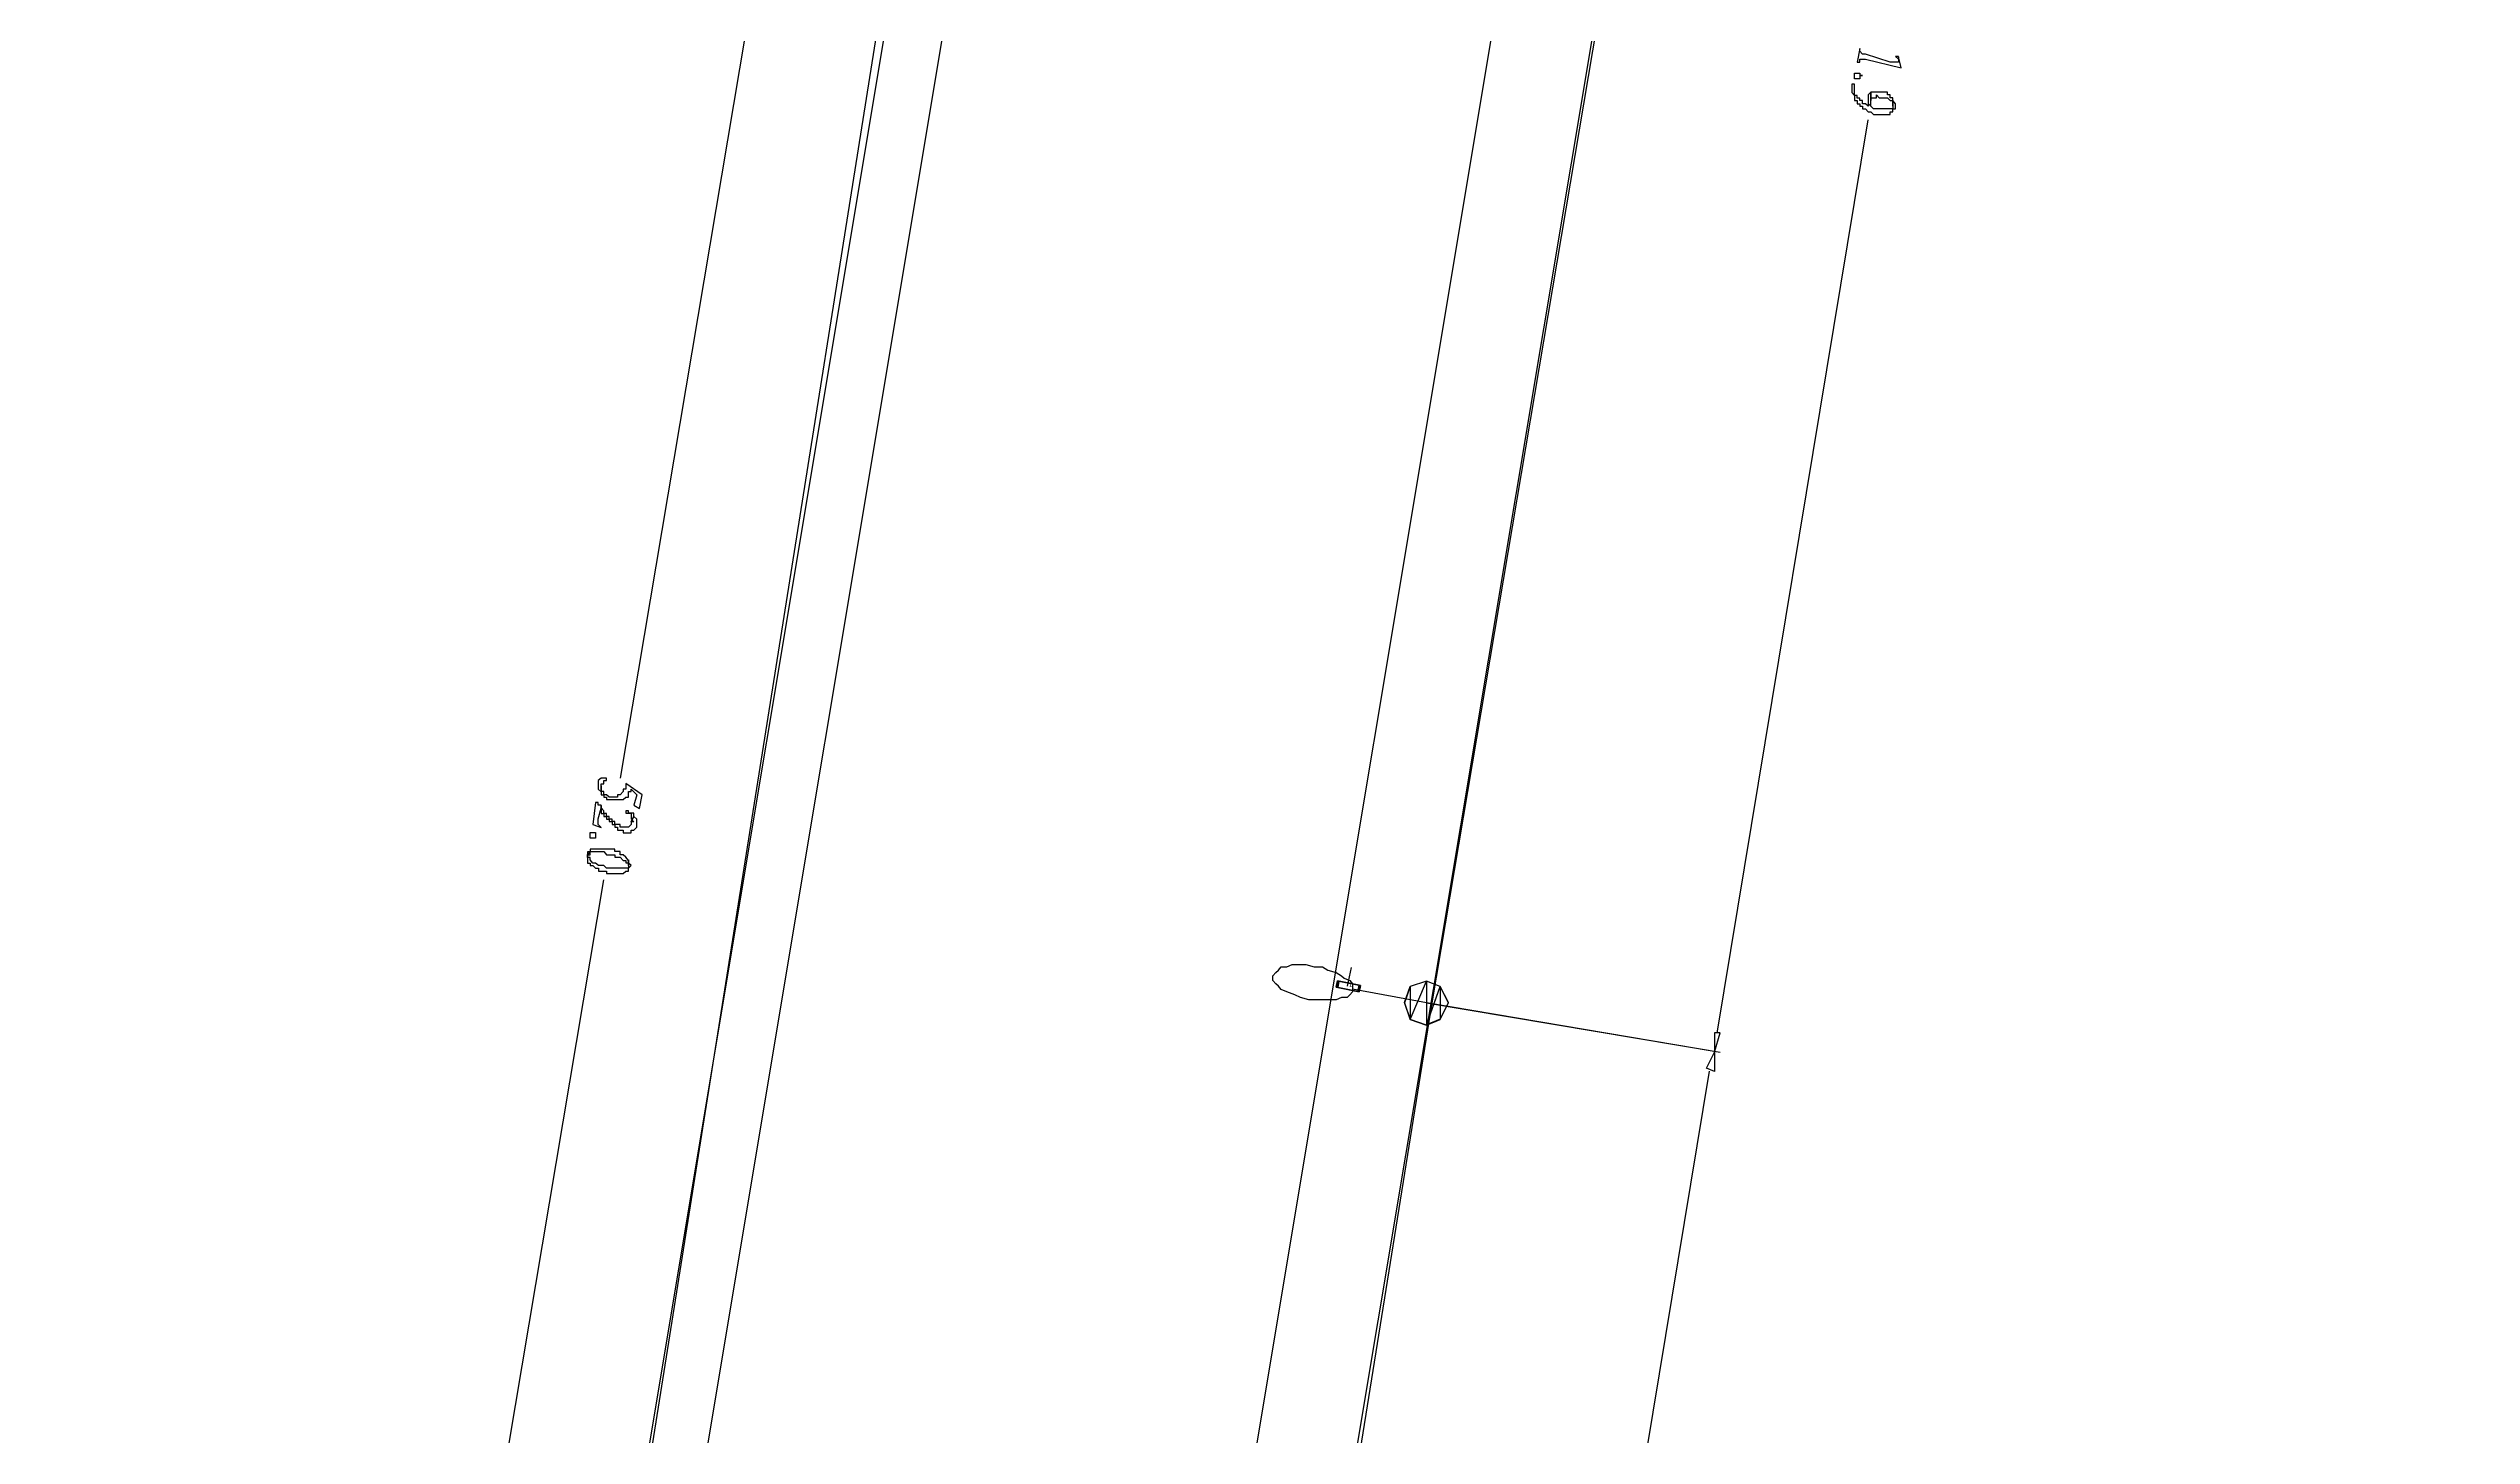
# Model space of a CAD drawing. Extents: x 212106 to 638151, y -1311344 to 1260505.
# Drawn here: x 403780 to 466885, y 1055961 to 1092086 of the extents above; entities that cross this region are included whole.
import ezdxf

# ---------------------------------------------------------------- set-up
doc = ezdxf.new("R2010")
doc.units = 0
doc.header["$MEASUREMENT"] = 0
for name, color, linetype in [('at_Entity', 7, 'Continuous'), ('DLXLUM01', 3, 'Continuous'), ('DLXLUMEX', 2, 'Continuous'), ('DLXSCENE', 7, 'Continuous')]:
    doc.layers.add(name, color=color, linetype=linetype)

# ---------------------------------------------------------------- blocks, each defined once
blk = doc.blocks.new('*U108')
for p, q in [((-303, 147), (-336, -20)), ((-336, -20), (-303, 147)), ((-265, 139), (-303, 147)), ((-303, 147), (-265, 139)), ((259, 35), (-303, 147)), ((-303, 147), (259, 35)), ((-265, 139), (-298, -28)), ((-298, -28), (-265, 139)), ((298, 28), (-265, 139)), ((-265, 139), (298, 28)), ((226, -131), (259, 35)), ((259, 35), (226, -131)), ((298, 28), (259, 35)), ((259, 35), (298, 28)), ((265, -139), (298, 28)), ((298, 28), (265, -139)), ((-298, -28), (-336, -20)), ((-336, -20), (226, -131)), ((-336, -20), (-298, -28)), ((226, -131), (-336, -20)), ((-298, -28), (265, -139)), ((265, -139), (-298, -28)), ((226, -131), (265, -139)), ((265, -139), (226, -131))]:
    blk.add_line(p, q)
at = {"color": 1}
blk.add_line((-39, 8), (58, 498), dxfattribs=at)
at = {"layer": 'DLXLUMEX', "color": 7}
blk.add_text('1', height=100, dxfattribs=at).set_placement((0, 0))
blk = doc.blocks.new('*U97')
for p, q in [((81884, 1038632), (89400, 1083100)), ((68171, 1068628), (59956, 1016917)), ((76800, 1006900), (81884, 1038632))]:
    blk.add_line(p, q)

msp = doc.modelspace()

# ---------------------------------------------------------------- linework, layer by layer
at = {"layer": 'at_Entity', "color": 4}
for p, q in [((465456, 1237080), (356316, 581961)), ((449884, 1229433), (342316, 583735))]:
    msp.add_line(p, q, dxfattribs=at)
at = {"layer": 'at_Entity', "color": 1}
for p, q in [((448385, 1229513), (340674, 583168)), ((466885, 1229375), (358388, 580248))]:
    msp.add_line(p, q, dxfattribs=at)
at = {"layer": 'at_Entity', "color": 0}
for p, q in [((422671, 1096867), (418672, 1073085)), ((450956, 1092084), (450885, 1091725)), ((450956, 1092019), (450956, 1092084)), ((450956, 1092084), (450956, 1092084)), ((451027, 1091937), (450956, 1092019)), ((450956, 1092019), (450956, 1092019)), ((450956, 1092019), (450956, 1092019)), ((450956, 1092019), (450956, 1092019)), ((450956, 1091725), (450956, 1091807)), ((450956, 1091807), (450956, 1091807)), ((450956, 1091807), (450956, 1091807)), ((450956, 1091807), (450956, 1091807)), ((450956, 1091807), (451027, 1091807)), ((451099, 1091937), (451027, 1091937)), ((451027, 1091937), (451027, 1091937)), ((451027, 1091937), (451027, 1091937)), ((451027, 1091937), (451027, 1091937)), ((451027, 1091807), (451027, 1091807)), ((451027, 1091807), (451027, 1091807)), ((451027, 1091807), (451099, 1091807)), ((451741, 1091725), (451099, 1091937)), ((451099, 1091937), (451099, 1091937)), ((451099, 1091807), (452027, 1091578)), ((451957, 1091875), (451885, 1091875)), ((451885, 1091875), (451957, 1091810)), ((451957, 1091810), (451957, 1091875)), ((452027, 1091578), (451957, 1091872)), ((451957, 1091872), (451957, 1091807)), ((451957, 1091810), (451957, 1091810)), ((451957, 1091810), (451957, 1091810)), ((451957, 1091807), (451957, 1091725)), ((450813, 1091153), (450742, 1091153)), ((450742, 1091153), (450742, 1091088)), ((450813, 1091088), (450813, 1091153)), ((450814, 1091379), (450814, 1091444)), ((450814, 1091444), (450814, 1091444)), ((450814, 1091444), (450814, 1091444)), ((450814, 1091444), (450885, 1091444)), ((450814, 1091297), (450814, 1091379)), ((450814, 1091379), (450814, 1091379)), ((450814, 1091379), (450814, 1091379)), ((450885, 1091297), (450814, 1091297)), ((450814, 1091297), (450814, 1091297)), ((450885, 1091725), (450956, 1091725)), ((450885, 1091444), (450885, 1091444)), ((450885, 1091444), (450885, 1091444)), ((450885, 1091444), (450957, 1091444)), ((450957, 1091297), (450885, 1091297)), ((450885, 1091297), (450885, 1091297)), ((450885, 1091297), (450885, 1091297)), ((450956, 1091725), (450956, 1091725)), ((450956, 1091725), (450956, 1091725)), ((450957, 1091444), (450957, 1091379)), ((450957, 1091379), (450957, 1091297)), ((450957, 1091379), (450957, 1091379)), ((450957, 1091379), (450957, 1091379)), ((450957, 1091379), (451028, 1091379)), ((451028, 1091379), (450957, 1091379)), ((450957, 1091379), (450957, 1091379)), ((450957, 1091379), (450957, 1091379)), ((450957, 1091297), (450957, 1091297)), ((450957, 1091297), (450957, 1091297)), ((450957, 1091297), (450957, 1091297)), ((451813, 1091725), (451741, 1091725)), ((451741, 1091725), (451741, 1091725)), ((451885, 1091725), (451813, 1091725)), ((451813, 1091725), (451813, 1091725)), ((451957, 1091725), (451885, 1091725)), ((451885, 1091725), (451885, 1091725)), ((451885, 1091725), (451885, 1091725)), ((451885, 1091725), (451885, 1091725)), ((450742, 1091088), (450742, 1091088)), ((450742, 1091088), (450742, 1091088)), ((450742, 1091088), (450742, 1091006)), ((450742, 1091006), (450742, 1091006)), ((450742, 1091006), (450742, 1090941)), ((450742, 1090941), (450742, 1090941)), ((450742, 1090941), (450742, 1090941)), ((450742, 1090941), (450813, 1090859)), ((450813, 1091006), (450813, 1091088)), ((450813, 1091088), (450813, 1091088)), ((450813, 1090941), (450813, 1091006)), ((450813, 1091006), (450813, 1091006)), ((450813, 1090859), (450813, 1090941)), ((450813, 1090941), (450813, 1090941)), ((450813, 1090941), (450813, 1090941)), ((450813, 1090941), (450813, 1090941)), ((450884, 1090859), (450813, 1090859)), ((450813, 1090859), (450813, 1090859)), ((450813, 1090859), (450813, 1090794)), ((450813, 1090794), (450813, 1090794)), ((450813, 1090794), (450813, 1090794)), ((450813, 1090794), (450813, 1090729)), ((450813, 1090729), (450884, 1090729)), ((450884, 1090794), (450884, 1090859)), ((450884, 1090859), (450884, 1090859)), ((450955, 1090794), (450884, 1090794)), ((450884, 1090729), (450884, 1090729)), ((450884, 1090729), (450884, 1090647)), ((450884, 1090647), (450884, 1090647)), ((450884, 1090647), (450955, 1090647)), ((450955, 1090729), (450955, 1090794)), ((451027, 1090729), (450955, 1090729)), ((450955, 1090729), (450955, 1090729)), ((450955, 1090729), (450955, 1090729)), ((450955, 1090647), (450955, 1090582)), ((450955, 1090582), (450955, 1090582)), ((450955, 1090582), (451027, 1090582)), ((451027, 1090647), (451027, 1090729)), ((451099, 1090647), (451027, 1090647)), ((451027, 1090582), (451027, 1090516)), ((451027, 1090516), (451027, 1090516)), ((451027, 1090516), (451099, 1090516)), ((451169, 1090582), (451099, 1090647)), ((451099, 1090647), (451099, 1090647)), ((451099, 1090647), (451099, 1090647)), ((451099, 1090516), (451099, 1090516)), ((451099, 1090516), (451169, 1090435)), ((451241, 1090647), (451169, 1090582)), ((451169, 1090582), (451169, 1090582)), ((451169, 1090582), (451169, 1090582)), ((451242, 1090944), (451170, 1090878)), ((451170, 1090878), (451170, 1090878)), ((451170, 1090878), (451170, 1090878)), ((451170, 1090878), (451170, 1090797)), ((451170, 1090797), (451170, 1090797)), ((451170, 1090797), (451170, 1090797)), ((451170, 1090797), (451170, 1090731)), ((451170, 1090731), (451170, 1090731)), ((451170, 1090731), (451170, 1090731)), ((451170, 1090731), (451170, 1090650)), ((451170, 1090650), (451170, 1090650)), ((451170, 1090650), (451170, 1090584)), ((451170, 1090584), (451242, 1090650)), ((451170, 1090584), (451170, 1090584)), ((451241, 1090582), (451241, 1090647)), ((451241, 1090647), (451241, 1090647)), ((451313, 1090516), (451241, 1090582)), ((451241, 1090582), (451241, 1090582)), ((451241, 1090582), (451241, 1090582)), ((451241, 1090582), (451241, 1090582)), ((451242, 1090731), (451242, 1090944)), ((451242, 1090944), (451242, 1090944)), ((451314, 1090944), (451242, 1090944)), ((451242, 1090944), (451242, 1090944)), ((451242, 1090944), (451242, 1090731)), ((451242, 1090731), (451242, 1090797)), ((451242, 1090797), (451242, 1090797)), ((451242, 1090797), (451242, 1090797)), ((451242, 1090797), (451314, 1090797)), ((451242, 1090650), (451242, 1090731)), ((451242, 1090731), (451242, 1090731)), ((451242, 1090731), (451242, 1090731)), ((451385, 1090516), (451313, 1090516)), ((451313, 1090516), (451313, 1090516)), ((451385, 1090944), (451314, 1090944)), ((451314, 1090944), (451314, 1090944)), ((451314, 1090797), (451314, 1090797)), ((451314, 1090797), (451314, 1090797)), ((451314, 1090797), (451385, 1090797)), ((451456, 1090944), (451385, 1090944)), ((451385, 1090944), (451385, 1090944)), ((451385, 1090944), (451385, 1090944)), ((451385, 1090797), (451385, 1090878)), ((451385, 1090878), (451456, 1090797)), ((451455, 1090516), (451385, 1090516)), ((451385, 1090516), (451385, 1090516)), ((451527, 1090516), (451455, 1090516)), ((451455, 1090516), (451455, 1090516)), ((451455, 1090516), (451455, 1090516)), ((451455, 1090516), (451455, 1090516)), ((451527, 1090944), (451456, 1090944)), ((451456, 1090944), (451456, 1090944)), ((451456, 1090797), (451456, 1090797)), ((451456, 1090797), (451527, 1090797)), ((451599, 1090944), (451527, 1090944)), ((451527, 1090944), (451527, 1090944)), ((451527, 1090797), (451527, 1090797)), ((451527, 1090797), (451599, 1090797)), ((451599, 1090516), (451527, 1090516)), ((451527, 1090516), (451527, 1090516)), ((451671, 1090944), (451599, 1090944)), ((451599, 1090944), (451599, 1090944)), ((451599, 1090797), (451599, 1090797)), ((451599, 1090797), (451599, 1090797)), ((451599, 1090797), (451671, 1090797)), ((451671, 1090516), (451599, 1090516)), ((451599, 1090516), (451599, 1090516)), ((451671, 1090878), (451671, 1090944)), ((451741, 1090878), (451671, 1090878)), ((451671, 1090878), (451671, 1090878)), ((451671, 1090797), (451671, 1090797)), ((451671, 1090797), (451741, 1090731)), ((451741, 1090516), (451671, 1090516)), ((451671, 1090516), (451671, 1090516)), ((451671, 1090516), (451671, 1090516)), ((451741, 1090797), (451741, 1090878)), ((451813, 1090797), (451741, 1090797)), ((451741, 1090797), (451741, 1090797)), ((451741, 1090731), (451741, 1090731)), ((451741, 1090731), (451741, 1090731)), ((451741, 1090731), (451813, 1090731)), ((451813, 1090516), (451741, 1090516)), ((451741, 1090516), (451741, 1090516)), ((451741, 1090516), (451741, 1090516)), ((451813, 1090731), (451813, 1090797)), ((451813, 1090797), (451813, 1090797)), ((451813, 1090731), (451813, 1090650)), ((451813, 1090584), (451813, 1090731)), ((451885, 1090647), (451813, 1090729)), ((451813, 1090729), (451813, 1090582)), ((451813, 1090650), (451813, 1090650)), ((451813, 1090650), (451813, 1090584)), ((451813, 1090584), (451813, 1090584)), ((451813, 1090582), (451813, 1090582)), ((451813, 1090582), (451813, 1090516)), ((451813, 1090435), (451813, 1090516)), ((451813, 1090516), (451813, 1090516)), ((451813, 1090516), (451885, 1090516)), ((451885, 1090582), (451885, 1090647)), ((451885, 1090647), (451885, 1090647)), ((451885, 1090647), (451885, 1090647)), ((451885, 1090582), (451885, 1090582)), ((451885, 1090516), (451885, 1090582)), ((447242, 1066444), (451171, 1090231)), ((451169, 1090435), (451169, 1090435)), ((451169, 1090435), (451169, 1090435)), ((451169, 1090435), (451241, 1090435)), ((451241, 1090435), (451241, 1090435)), ((451241, 1090435), (451313, 1090369)), ((451313, 1090369), (451313, 1090369)), ((451313, 1090369), (451385, 1090369)), ((451385, 1090369), (451385, 1090369)), ((451385, 1090369), (451385, 1090369)), ((451385, 1090369), (451455, 1090369)), ((451455, 1090369), (451455, 1090369)), ((451455, 1090369), (451527, 1090369)), ((451527, 1090369), (451527, 1090369)), ((451527, 1090369), (451599, 1090369)), ((451599, 1090369), (451599, 1090369)), ((451599, 1090369), (451599, 1090369)), ((451599, 1090369), (451671, 1090369)), ((451671, 1090369), (451671, 1090369)), ((451671, 1090369), (451741, 1090369)), ((451741, 1090369), (451741, 1090435)), ((451741, 1090435), (451813, 1090435)), ((451741, 1090369), (451741, 1090369)), ((451813, 1090435), (451813, 1090435)), ((451813, 1090435), (451813, 1090435)), ((418171, 1073084), (418100, 1073019)), ((418100, 1073019), (418100, 1073019)), ((418100, 1073019), (418100, 1072938)), ((418100, 1072938), (418100, 1072938)), ((418100, 1072938), (418100, 1072938)), ((418100, 1072938), (418100, 1072873)), ((418100, 1072873), (418100, 1072873)), ((418100, 1072873), (418100, 1072792)), ((418242, 1073084), (418171, 1073084)), ((418171, 1073084), (418171, 1073084)), ((418171, 1073084), (418171, 1073084)), ((418171, 1073084), (418171, 1073084)), ((418171, 1072873), (418171, 1072938)), ((418171, 1072938), (418242, 1072938)), ((418171, 1072727), (418171, 1072873)), ((418171, 1072873), (418171, 1072873)), ((418171, 1072873), (418171, 1072873)), ((418172, 1072798), (418172, 1072879)), ((418172, 1072879), (418172, 1072879)), ((418172, 1072879), (418172, 1072733)), ((418172, 1072733), (418172, 1072798)), ((418172, 1072798), (418172, 1072798)), ((418314, 1073084), (418242, 1073084)), ((418242, 1073084), (418242, 1073084)), ((418242, 1073084), (418242, 1073084)), ((418242, 1072938), (418242, 1073019)), ((418242, 1073019), (418314, 1073019)), ((418242, 1072938), (418242, 1072938)), ((418314, 1073019), (418314, 1073084)), ((418314, 1073084), (418314, 1073084)), ((418314, 1073019), (418314, 1073019)), ((418314, 1073019), (418314, 1073019)), ((418815, 1072798), (418743, 1072798)), ((418743, 1072798), (418743, 1072798)), ((418743, 1072798), (418743, 1072733)), ((419243, 1072652), (418815, 1072944)), ((418815, 1072944), (418815, 1072944)), ((418815, 1072944), (418815, 1072879)), ((418815, 1072879), (418815, 1072879)), ((418815, 1072879), (418815, 1072798)), ((418957, 1072733), (418957, 1072798)), ((418957, 1072798), (419100, 1072652)), ((418029, 1072444), (417957, 1071876)), ((418100, 1072444), (418029, 1072444)), ((418100, 1072792), (418100, 1072792)), ((418100, 1072792), (418100, 1072792)), ((418100, 1072792), (418171, 1072727)), ((418100, 1072379), (418100, 1072444)), ((418100, 1072444), (418100, 1072444)), ((418171, 1072379), (418100, 1072379)), ((418100, 1072022), (418171, 1072298)), ((418171, 1072298), (418171, 1072379)), ((418171, 1072309), (418171, 1072374)), ((418171, 1072374), (418171, 1072309)), ((418243, 1072228), (418171, 1072309)), ((418171, 1072309), (418171, 1072309)), ((418171, 1072309), (418171, 1072309)), ((418171, 1072309), (418171, 1072228)), ((418171, 1072228), (418171, 1072228)), ((418171, 1072228), (418171, 1072228)), ((418171, 1072228), (418171, 1072163)), ((418244, 1072733), (418172, 1072733)), ((418172, 1072733), (418172, 1072733)), ((418172, 1072733), (418172, 1072733)), ((418172, 1072733), (418172, 1072652)), ((418172, 1072652), (418172, 1072652)), ((418172, 1072652), (418244, 1072652)), ((418243, 1072163), (418243, 1072228)), ((418243, 1072228), (418243, 1072228)), ((418243, 1072228), (418243, 1072228)), ((418244, 1072652), (418244, 1072733)), ((418244, 1072733), (418244, 1072733)), ((418315, 1072652), (418244, 1072652)), ((418244, 1072652), (418244, 1072652)), ((418244, 1072652), (418244, 1072587)), ((418244, 1072587), (418244, 1072587)), ((418244, 1072587), (418315, 1072587)), ((418386, 1072587), (418315, 1072652)), ((418315, 1072652), (418315, 1072652)), ((418315, 1072587), (418315, 1072587)), ((418315, 1072587), (418315, 1072523)), ((418315, 1072523), (418386, 1072523)), ((418458, 1072587), (418386, 1072587)), ((418386, 1072587), (418386, 1072587)), ((418386, 1072523), (418386, 1072523)), ((418386, 1072523), (418458, 1072523)), ((418529, 1072587), (418458, 1072587)), ((418458, 1072587), (418458, 1072587)), ((418458, 1072587), (418458, 1072587)), ((418458, 1072523), (418458, 1072523)), ((418458, 1072523), (418458, 1072523)), ((418458, 1072523), (418529, 1072523)), ((418600, 1072587), (418529, 1072587)), ((418529, 1072587), (418529, 1072587)), ((418529, 1072523), (418529, 1072523)), ((418529, 1072523), (418600, 1072523)), ((418672, 1072652), (418600, 1072652)), ((418600, 1072652), (418600, 1072587)), ((418600, 1072587), (418600, 1072587)), ((418600, 1072523), (418600, 1072523)), ((418600, 1072523), (418672, 1072523)), ((418743, 1072733), (418672, 1072652)), ((418672, 1072652), (418672, 1072652)), ((418672, 1072652), (418672, 1072652)), ((418672, 1072652), (418672, 1072652)), ((418672, 1072523), (418672, 1072523)), ((418672, 1072523), (418672, 1072523)), ((418672, 1072523), (418743, 1072523)), ((418743, 1072733), (418743, 1072733)), ((418743, 1072733), (418743, 1072733)), ((418743, 1072523), (418815, 1072587)), ((418743, 1072523), (418743, 1072523)), ((418743, 1072523), (418743, 1072523)), ((418815, 1072587), (418815, 1072587)), ((418815, 1072587), (418815, 1072587)), ((418815, 1072587), (418886, 1072587)), ((418886, 1072234), (418815, 1072234)), ((418815, 1072234), (418815, 1072234)), ((418815, 1072234), (418815, 1072169)), ((418815, 1072169), (418886, 1072169)), ((418886, 1072652), (418886, 1072733)), ((418886, 1072733), (418957, 1072733)), ((418886, 1072587), (418886, 1072652)), ((418886, 1072652), (418886, 1072652)), ((418886, 1072652), (418886, 1072652)), ((418886, 1072169), (418886, 1072234)), ((418957, 1072169), (418886, 1072169)), ((418886, 1072169), (418886, 1072169)), ((418886, 1072169), (418957, 1072169)), ((419029, 1072169), (418957, 1072169)), ((418957, 1072169), (418957, 1072169)), ((418957, 1072169), (418957, 1072088)), ((419100, 1072652), (419029, 1072377)), ((419029, 1072377), (419171, 1072296)), ((419029, 1072088), (419029, 1072169)), ((419171, 1072296), (419243, 1072652)), ((417886, 1071599), (417886, 1071664)), ((417886, 1071664), (417886, 1071664)), ((417886, 1071664), (417886, 1071664)), ((417886, 1071664), (417958, 1071664)), ((417886, 1071518), (417886, 1071599)), ((417886, 1071599), (417886, 1071599)), ((417886, 1071599), (417886, 1071599)), ((417957, 1071876), (418171, 1071795)), ((417958, 1071664), (417958, 1071664)), ((417958, 1071664), (417958, 1071664)), ((417958, 1071664), (418029, 1071664)), ((418029, 1071664), (418029, 1071664)), ((418029, 1071664), (418029, 1071599)), ((418029, 1071599), (418029, 1071518)), ((418029, 1071599), (418029, 1071599)), ((418029, 1071599), (418029, 1071599)), ((418029, 1071599), (418029, 1071599)), ((418029, 1071599), (418029, 1071599)), ((418029, 1071599), (418029, 1071599)), ((418100, 1071941), (418100, 1072022)), ((418100, 1072022), (418100, 1072022)), ((418100, 1071876), (418100, 1071941)), ((418100, 1071941), (418100, 1071941)), ((418100, 1071941), (418100, 1071941)), ((418171, 1071795), (418100, 1071876)), ((418100, 1071876), (418100, 1071876)), ((418100, 1071876), (418100, 1071876)), ((418100, 1071876), (418100, 1071876)), ((418171, 1072163), (418243, 1072163)), ((418171, 1071795), (418171, 1071795)), ((418314, 1072163), (418243, 1072163)), ((418243, 1072163), (418243, 1072163)), ((418243, 1072163), (418243, 1072082)), ((418243, 1072082), (418314, 1072082)), ((418314, 1072082), (418314, 1072163)), ((418314, 1072163), (418314, 1072163)), ((418385, 1072082), (418314, 1072082)), ((418314, 1072082), (418314, 1072017)), ((418314, 1072017), (418385, 1072017)), ((418385, 1072017), (418385, 1072082)), ((418385, 1072082), (418385, 1072082)), ((418458, 1072017), (418385, 1072017)), ((418385, 1072017), (418385, 1072017)), ((418385, 1072017), (418385, 1072017)), ((418385, 1072017), (418385, 1071952)), ((418385, 1071952), (418458, 1071952)), ((418458, 1071952), (418458, 1072017)), ((418458, 1072017), (418458, 1072017)), ((418530, 1071952), (418458, 1071952)), ((418458, 1071952), (418458, 1071871)), ((418458, 1071871), (418458, 1071871)), ((418458, 1071871), (418530, 1071871)), ((418530, 1071871), (418530, 1071952)), ((418530, 1071952), (418530, 1071952)), ((418601, 1071871), (418530, 1071871)), ((418530, 1071871), (418530, 1071806)), ((418530, 1071806), (418530, 1071806)), ((418530, 1071806), (418601, 1071806)), ((418672, 1071871), (418601, 1071871)), ((418601, 1071871), (418601, 1071871)), ((418601, 1071806), (418601, 1071806)), ((418601, 1071806), (418601, 1071725)), ((418601, 1071725), (418601, 1071725)), ((418601, 1071725), (418672, 1071725)), ((418672, 1071806), (418672, 1071871)), ((418744, 1071806), (418672, 1071806)), ((418672, 1071806), (418672, 1071806)), ((418672, 1071725), (418672, 1071725)), ((418672, 1071725), (418744, 1071725)), ((418815, 1071806), (418744, 1071806)), ((418744, 1071806), (418744, 1071806)), ((418744, 1071806), (418744, 1071806)), ((418744, 1071725), (418744, 1071660)), ((418744, 1071660), (418744, 1071660)), ((418744, 1071660), (418744, 1071660)), ((418744, 1071660), (418815, 1071660)), ((418886, 1071806), (418815, 1071806)), ((418815, 1071806), (418815, 1071806)), ((418815, 1071660), (418815, 1071660)), ((418815, 1071660), (418886, 1071660)), ((418958, 1071871), (418886, 1071806)), ((418886, 1071806), (418886, 1071806)), ((418886, 1071806), (418886, 1071806)), ((418886, 1071660), (418886, 1071660)), ((418886, 1071660), (418958, 1071660)), ((418957, 1072088), (418957, 1072088)), ((418957, 1072088), (418957, 1072088)), ((418957, 1072088), (418957, 1072023)), ((418957, 1071942), (419029, 1072088)), ((418957, 1072023), (418957, 1072023)), ((418957, 1072023), (419029, 1071942)), ((419029, 1071942), (418957, 1071942)), ((419029, 1072082), (418958, 1071952)), ((418958, 1071952), (418958, 1071952)), ((418958, 1071952), (418958, 1071871)), ((418958, 1071871), (418958, 1071871)), ((418958, 1071871), (418958, 1071871)), ((418958, 1071871), (418958, 1071871)), ((418958, 1071660), (418958, 1071725)), ((418958, 1071725), (419029, 1071725)), ((418958, 1071660), (418958, 1071660)), ((419100, 1072017), (419029, 1072082)), ((419029, 1072082), (419029, 1072082)), ((419029, 1072082), (419029, 1072082)), ((419029, 1071725), (419100, 1071806)), ((419029, 1071725), (419029, 1071725)), ((419029, 1071725), (419029, 1071725)), ((419100, 1071952), (419100, 1072017)), ((419100, 1072017), (419100, 1072017)), ((419100, 1072017), (419100, 1072017)), ((419100, 1071871), (419100, 1071952)), ((419100, 1071952), (419100, 1071952)), ((419100, 1071871), (419100, 1071871)), ((419100, 1071806), (419100, 1071871)), ((419100, 1071871), (419100, 1071871)), ((419100, 1071806), (419100, 1071806)), ((419100, 1071806), (419100, 1071806)), ((417886, 1071168), (417814, 1071087)), ((417814, 1071087), (417814, 1071087)), ((417814, 1071087), (417886, 1071087)), ((417816, 1071098), (417887, 1071163)), ((417887, 1071163), (417816, 1071163)), ((417816, 1071163), (417816, 1071163)), ((417816, 1071163), (417816, 1071098)), ((417816, 1071017), (417816, 1071098)), ((417816, 1071098), (417816, 1071098)), ((417816, 1071098), (417816, 1071098)), ((417816, 1071098), (417816, 1071098)), ((417816, 1071098), (417816, 1071017)), ((417887, 1071017), (417816, 1071017)), ((417816, 1071017), (417816, 1071017)), ((417816, 1071017), (417816, 1070952)), ((417816, 1070952), (417816, 1070952)), ((417816, 1070952), (417816, 1070952)), ((417816, 1070952), (417816, 1070871)), ((417958, 1071518), (417886, 1071518)), ((417886, 1071518), (417886, 1071518)), ((417958, 1071233), (417886, 1071233)), ((417886, 1071233), (417886, 1071233)), ((417886, 1071233), (417886, 1071168)), ((417886, 1071087), (417886, 1071168)), ((417886, 1071168), (417958, 1071168)), ((417886, 1071087), (417886, 1071087)), ((417886, 1071087), (417886, 1071087)), ((417887, 1070952), (417887, 1071017)), ((417958, 1070871), (417887, 1070952)), ((417887, 1070952), (417887, 1070952)), ((417887, 1070952), (417887, 1070952)), ((417887, 1070952), (417887, 1070952)), ((418029, 1071518), (417958, 1071518)), ((417958, 1071518), (417958, 1071518)), ((417958, 1071518), (417958, 1071518)), ((417958, 1071518), (417958, 1071518)), ((418030, 1071233), (417958, 1071233)), ((417958, 1071233), (417958, 1071233)), ((417958, 1071233), (417958, 1071233)), ((417958, 1071168), (417958, 1071168)), ((417958, 1071168), (417958, 1071168)), ((417958, 1071168), (418030, 1071168)), ((418029, 1071518), (418029, 1071518)), ((418029, 1071518), (418029, 1071518)), ((418101, 1071233), (418030, 1071233)), ((418030, 1071233), (418030, 1071233)), ((418030, 1071168), (418030, 1071168)), ((418030, 1071168), (418101, 1071168)), ((418172, 1071233), (418101, 1071233)), ((418101, 1071233), (418101, 1071233)), ((418101, 1071233), (418101, 1071233)), ((418101, 1071168), (418101, 1071168)), ((418101, 1071168), (418172, 1071168)), ((418244, 1071233), (418172, 1071233)), ((418172, 1071233), (418172, 1071233)), ((418172, 1071168), (418172, 1071168)), ((418172, 1071168), (418244, 1071168)), ((418315, 1071233), (418244, 1071233)), ((418244, 1071233), (418244, 1071233)), ((418244, 1071168), (418244, 1071168)), ((418244, 1071168), (418315, 1071087)), ((418386, 1071233), (418315, 1071233)), ((418315, 1071233), (418315, 1071233)), ((418315, 1071087), (418315, 1071087)), ((418315, 1071087), (418386, 1071087)), ((418458, 1071233), (418386, 1071233)), ((418386, 1071233), (418386, 1071233)), ((418386, 1071087), (418386, 1071087)), ((418386, 1071087), (418386, 1071087)), ((418386, 1071087), (418458, 1071087)), ((418529, 1071233), (418458, 1071233)), ((418458, 1071233), (418458, 1071233)), ((418458, 1071087), (418458, 1071087)), ((418458, 1071087), (418529, 1071087)), ((418529, 1071168), (418529, 1071233)), ((418600, 1071168), (418529, 1071168)), ((418529, 1071087), (418529, 1071022)), ((418529, 1071022), (418600, 1071022)), ((418672, 1071168), (418600, 1071168)), ((418600, 1071168), (418600, 1071168)), ((418600, 1071168), (418600, 1071168)), ((418600, 1071022), (418600, 1071022)), ((418600, 1071022), (418672, 1071022)), ((418672, 1071087), (418672, 1071168)), ((418743, 1071087), (418672, 1071087)), ((418672, 1071022), (418672, 1071022)), ((418672, 1071022), (418743, 1070941)), ((418814, 1071022), (418743, 1071087)), ((418743, 1071087), (418743, 1071087)), ((418743, 1071087), (418743, 1071087)), ((418743, 1071087), (418743, 1071087)), ((418743, 1070941), (418743, 1070941)), ((418743, 1070941), (418743, 1070941)), ((418743, 1070941), (418814, 1070941)), ((418887, 1070941), (418814, 1071022)), ((418814, 1071022), (418814, 1071022)), ((418814, 1071022), (418814, 1071022)), ((418814, 1070941), (418814, 1070876)), ((418887, 1070871), (418887, 1070952)), ((418887, 1070952), (418887, 1070806)), ((418887, 1070941), (418887, 1070941)), ((418887, 1070811), (418887, 1070941)), ((414243, 1046652), (418243, 1070434)), ((417816, 1070871), (417816, 1070871)), ((417816, 1070871), (417887, 1070871)), ((417887, 1070871), (417887, 1070871)), ((417887, 1070871), (417887, 1070806)), ((417887, 1070806), (417958, 1070806)), ((418030, 1070871), (417958, 1070871)), ((417958, 1070871), (417958, 1070871)), ((417958, 1070871), (417958, 1070871)), ((417958, 1070806), (417958, 1070806)), ((417958, 1070806), (418030, 1070742)), ((418101, 1070806), (418030, 1070871)), ((418030, 1070871), (418030, 1070871)), ((418030, 1070871), (418030, 1070871)), ((418030, 1070742), (418030, 1070742)), ((418030, 1070742), (418030, 1070742)), ((418030, 1070742), (418030, 1070742)), ((418030, 1070742), (418101, 1070742)), ((418172, 1070806), (418101, 1070806)), ((418101, 1070806), (418101, 1070806)), ((418101, 1070742), (418101, 1070661)), ((418101, 1070661), (418172, 1070661)), ((418244, 1070806), (418172, 1070806)), ((418172, 1070806), (418172, 1070806)), ((418172, 1070661), (418172, 1070661)), ((418172, 1070661), (418244, 1070661)), ((418315, 1070742), (418244, 1070806)), ((418244, 1070806), (418244, 1070806)), ((418244, 1070661), (418244, 1070661)), ((418244, 1070661), (418315, 1070661)), ((418386, 1070742), (418315, 1070742)), ((418315, 1070742), (418315, 1070742)), ((418315, 1070661), (418315, 1070596)), ((418315, 1070596), (418315, 1070596)), ((418315, 1070596), (418386, 1070596)), ((418457, 1070742), (418386, 1070742)), ((418386, 1070742), (418386, 1070742)), ((418386, 1070596), (418386, 1070596)), ((418386, 1070596), (418457, 1070596)), ((418529, 1070742), (418457, 1070742)), ((418457, 1070742), (418457, 1070742)), ((418457, 1070596), (418457, 1070596)), ((418457, 1070596), (418529, 1070596)), ((418600, 1070742), (418529, 1070742)), ((418529, 1070742), (418529, 1070742)), ((418529, 1070596), (418529, 1070596)), ((418529, 1070596), (418600, 1070596)), ((418673, 1070742), (418600, 1070742)), ((418600, 1070742), (418600, 1070742)), ((418600, 1070596), (418600, 1070596)), ((418600, 1070596), (418600, 1070596)), ((418600, 1070596), (418673, 1070596)), ((418744, 1070742), (418673, 1070742)), ((418673, 1070742), (418673, 1070742)), ((418673, 1070742), (418673, 1070742)), ((418673, 1070596), (418673, 1070596)), ((418673, 1070596), (418744, 1070596)), ((418816, 1070742), (418744, 1070742)), ((418744, 1070742), (418744, 1070742)), ((418744, 1070596), (418816, 1070661)), ((418744, 1070596), (418744, 1070596)), ((418744, 1070596), (418744, 1070596)), ((418744, 1070596), (418744, 1070596)), ((418814, 1070876), (418814, 1070876)), ((418814, 1070876), (418814, 1070876)), ((418814, 1070876), (418887, 1070876)), ((418887, 1070742), (418816, 1070742)), ((418816, 1070742), (418816, 1070742)), ((418816, 1070742), (418816, 1070742)), ((418816, 1070661), (418816, 1070661)), ((418816, 1070661), (418887, 1070661)), ((418887, 1070876), (418887, 1070811)), ((418958, 1070806), (418887, 1070871)), ((418887, 1070871), (418887, 1070871)), ((418887, 1070811), (418887, 1070811)), ((418887, 1070806), (418887, 1070806)), ((418887, 1070806), (418887, 1070742)), ((418887, 1070742), (418958, 1070806)), ((418887, 1070661), (418887, 1070742)), ((418887, 1070742), (418887, 1070742)), ((418887, 1070742), (418887, 1070742)), ((418887, 1070661), (418887, 1070661)), ((418958, 1070806), (418958, 1070806)), ((435671, 1067938), (435742, 1068019)), ((435671, 1067808), (435671, 1067938)), ((435671, 1067938), (435671, 1067938)), ((435742, 1067727), (435671, 1067808)), ((435742, 1068019), (435813, 1068083)), ((435813, 1068083), (435886, 1068164)), ((435886, 1068164), (436028, 1068164)), ((436028, 1068164), (436171, 1068229)), ((436171, 1068229), (436385, 1068229)), ((436385, 1068229), (436529, 1068229)), ((436529, 1068229), (436742, 1068164)), ((436742, 1068164), (436956, 1068164)), ((436956, 1068164), (437100, 1068083)), ((437100, 1068083), (437314, 1068019)), ((437314, 1068019), (437456, 1067938)), ((437456, 1067938), (437527, 1067873)), ((437527, 1067873), (437672, 1067808)), ((437672, 1067808), (437743, 1067727)), ((439671, 1067798), (439242, 1067653)), ((439671, 1067798), (439242, 1067653)), ((439242, 1066795), (439671, 1067798)), ((439242, 1066795), (439671, 1067798)), ((439671, 1067798), (439242, 1067653)), ((439671, 1067798), (439242, 1067653)), ((439671, 1067798), (439242, 1067653)), ((439242, 1066795), (439671, 1067798)), ((439242, 1066795), (439671, 1067798)), ((439671, 1067798), (439242, 1067653)), ((440027, 1067653), (439671, 1067798)), ((440027, 1067653), (439671, 1067798)), ((439671, 1067798), (439671, 1066649)), ((439671, 1067798), (439671, 1066649)), ((440027, 1067653), (439671, 1067798)), ((440027, 1067653), (439671, 1067798)), ((440027, 1067653), (439671, 1067798)), ((439671, 1067798), (439671, 1066649)), ((439671, 1067798), (439671, 1066649)), ((440027, 1067653), (439671, 1067798)), ((435813, 1067662), (435742, 1067727)), ((435886, 1067581), (435813, 1067662)), ((436028, 1067517), (435886, 1067581)), ((436242, 1067436), (436028, 1067517)), ((436385, 1067371), (436242, 1067436)), ((436600, 1067306), (436385, 1067371)), ((436814, 1067306), (436600, 1067306)), ((436956, 1067306), (436814, 1067306)), ((437171, 1067306), (436956, 1067306)), ((437314, 1067306), (437171, 1067306)), ((437456, 1067371), (437314, 1067306)), ((437600, 1067371), (437456, 1067371)), ((437672, 1067436), (437600, 1067371)), ((437743, 1067517), (437672, 1067436)), ((437743, 1067727), (437743, 1067581)), ((439671, 1067233), (437743, 1067589)), ((437743, 1067581), (437743, 1067517)), ((439100, 1067238), (439242, 1067659)), ((439100, 1067238), (439242, 1067659)), ((439242, 1067653), (439100, 1067232)), ((439242, 1067653), (439100, 1067232)), ((439242, 1067653), (439100, 1067232)), ((439242, 1067653), (439100, 1067232)), ((439242, 1066801), (439100, 1067238)), ((439242, 1066801), (439100, 1067238)), ((439100, 1067232), (439242, 1066795)), ((439100, 1067232), (439242, 1066795)), ((439100, 1067232), (439242, 1066795)), ((439100, 1067232), (439242, 1066795)), ((439242, 1067659), (439242, 1066801)), ((439242, 1067659), (439242, 1066801)), ((439242, 1067653), (439242, 1066795)), ((439242, 1067653), (439242, 1066795)), ((439670, 1067228), (447313, 1065949)), ((439671, 1066655), (440027, 1067659)), ((439671, 1066655), (440027, 1067659)), ((439671, 1066649), (440027, 1067653)), ((439671, 1066649), (440027, 1067653)), ((439672, 1067236), (447314, 1065949)), ((440243, 1067238), (440027, 1067659)), ((440027, 1067659), (440027, 1066801)), ((440027, 1067659), (440027, 1066801)), ((440243, 1067238), (440027, 1067659)), ((440027, 1067659), (440027, 1066801)), ((440027, 1067659), (440027, 1066801)), ((440243, 1067232), (440027, 1067653)), ((440243, 1067232), (440027, 1067653)), ((440243, 1067232), (440027, 1067653)), ((440243, 1067232), (440027, 1067653)), ((440027, 1066801), (440243, 1067238)), ((440027, 1066801), (440243, 1067238)), ((440027, 1066795), (440243, 1067232)), ((440027, 1066795), (440243, 1067232)), ((440027, 1066795), (440243, 1067232)), ((440027, 1066795), (440243, 1067232)), ((439242, 1066795), (439671, 1066649)), ((439671, 1066649), (439242, 1066795)), ((439242, 1066795), (439671, 1066649)), ((439242, 1066795), (439671, 1066649)), ((439671, 1066649), (439242, 1066795)), ((439242, 1066795), (439671, 1066649)), ((440027, 1066801), (439671, 1066655)), ((440027, 1066801), (439671, 1066655)), ((439671, 1066649), (440027, 1066795)), ((439671, 1066649), (440027, 1066795)), ((439671, 1066649), (440027, 1066795)), ((439671, 1066649), (440027, 1066795)), ((439671, 1066649), (439671, 1066649)), ((439671, 1066649), (439671, 1066649)), ((439671, 1066649), (439671, 1066649)), ((446958, 1065527), (447171, 1065947)), ((447314, 1066448), (447171, 1066448)), ((447171, 1066448), (447171, 1065946)), ((447171, 1065946), (447314, 1066448)), ((447171, 1065947), (447171, 1065446)), ((447028, 1065448), (442385, 1037307)), ((447171, 1065446), (446958, 1065527))]:
    msp.add_line(p, q, dxfattribs=at)

# ---------------------------------------------------------------- block references
at = {"layer": 'DLXLUM01'}
msp.add_blockref('*U108', (437654, 1067655), dxfattribs=at)
at = {"layer": 'DLXSCENE'}
msp.add_blockref('*U97', (357928, 28595), dxfattribs=at)

doc.saveas('drawing.dxf')
